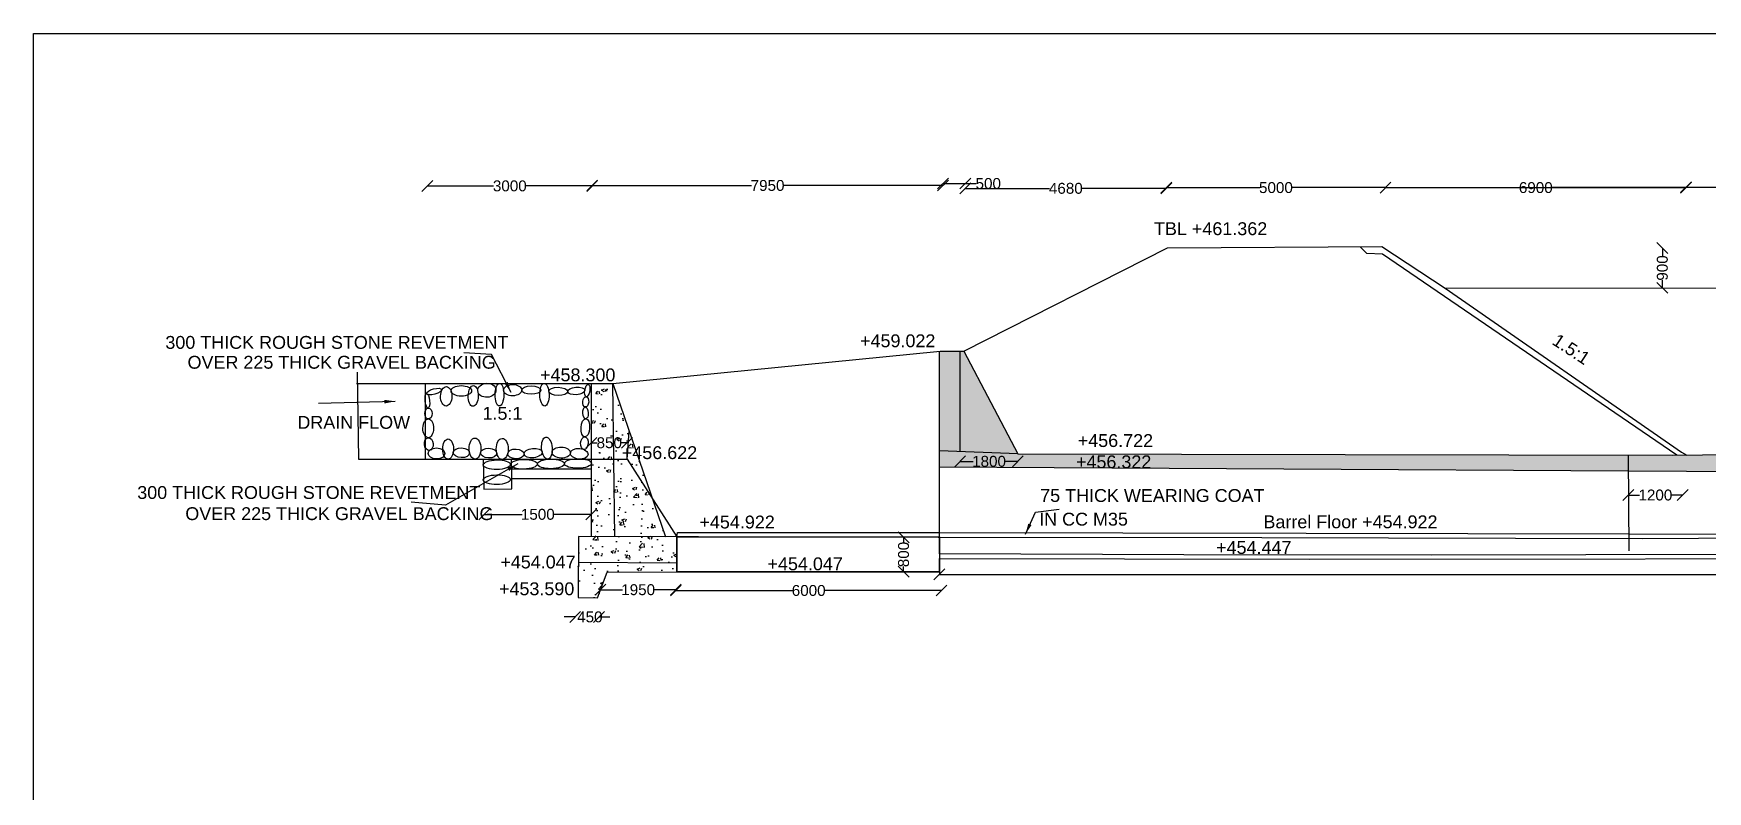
# Model space of a CAD drawing. Header units: millimetres. Extents: x 5124 to 3093002, y 2311 to 45451524.
# Drawn here: x 2969563 to 3007998, y 45434127 to 45451524 of the extents above; entities that cross this region are included whole.
import ezdxf

# ---------------------------------------------------------------- set-up
doc = ezdxf.new("R2010")
doc.units = ezdxf.units.MM
doc.header["$MEASUREMENT"] = 0
for name, color, linetype in [('DIMENSION', 7, 'Continuous'), ('DRAWING', 7, 'Continuous'), ('TEXT', 7, 'Continuous')]:
    doc.layers.add(name, color=color, linetype=linetype)
doc.styles.get("Standard").update_dxf_attribs({"font": 'arial.ttf', "height": 250})
doc.dimstyles.get("Standard").update_dxf_attribs({"dimtxt": 250, "dimasz": 250, "dimexe": 0.18, "dimexo": 0.0625, "dimgap": 0.09, "dimtad": 0, "dimdec": 0, "dimzin": 0, "dimdsep": 46, "dimtxsty": 'Standard', "dimblk": 'OBLIQUE', "dimcen": 0.09, "dimse1": 1, "dimse2": 1, "dimadec": 0, "dimazin": 0, "dimtfac": 1, "dimtdec": 0, "dimtofl": 0, "dimtmove": 0, "dimatfit": 3, "dimfxl": 1, "dimtolj": 1, "dimtzin": 0, "dimarcsym": 0})
pattern_1 = [(50, (0, 0), (717.2601826, -62.752135), [75, -825]), (355, (0, 0), (-138.751334, 752.192134), [60, -660]), (100.4514, (59.8, -5.2), (578.509382, 689.439542), [63.74019, -701.142112]), (46.1842, (0, 200), (1067.241049, -165.519014), [112.5, -1237.5]), (96.6356, (88.9, 186.2), (934.662706, 974.11787), [95.610288, -1051.713]), (351.1842, (0, 200), (934.661945, 974.1186), [90, -990]), (21, (100, 150), (596.907052, -402.618891), [75, -825]), (326, (100, 150), (243.315332, 725.150045), [60, -660]), (71.4514, (149.74, 116.45), (840.222629, 322.530497), [63.74019, -701.142112]), (37.5, (0, 0), (12.1598553, 332.8938538), [0, -652, 0, -670, 0, -662.5]), (7.5, (0, 0), (263.0695374, 394.411712), [0, -382, 0, -637, 0, -252.5]), (327.5, (-223, 0), (533.8224362, -22.5548717), [0, -250, 0, -780, 0, -1035]), (317.5, (-323, 0), (583.1861693, 100.1049823), [0, -325, 0, -518, 0, -735])]

# ---------------------------------------------------------------- blocks, each defined once
blk = doc.blocks.new('_Oblique')
at = {"color": 0, "linetype": 'ByBlock', "lineweight": -2}
blk.add_line((-0.5, -0.5), (0.5, 0.5), dxfattribs=at)
blk = doc.blocks.new('*D4')
at = {"layer": 'Defpoints', "color": 0, "transparency": 16777216}
for p in [(2978608, 45448012), (2982390, 45448025), (2982390, 45448012)]:
    blk.add_point(p, dxfattribs=at)
at = {"layer": 'DIMENSION', "color": 0, "lineweight": -2, "transparency": 16777216}
for p, q in [((2978608, 45448025), (2980126, 45448025)), ((2982390, 45448025), (2980872, 45448025))]:
    blk.add_line(p, q, dxfattribs=at)
at = {"layer": 'DIMENSION', "color": 0, "lineweight": -2, "transparency": 16777216, "xscale": 250, "yscale": 250, "zscale": 250, "rotation": 180}
blk.add_blockref('_Oblique', (2978608, 45448025), dxfattribs=at)
at = {"layer": 'DIMENSION', "color": 0, "lineweight": -2, "transparency": 16777216, "xscale": 250, "yscale": 250, "zscale": 250}
blk.add_blockref('_Oblique', (2982390, 45448025), dxfattribs=at)
at = {"layer": 'DIMENSION', "color": 0, "transparency": 16777216, "insert": (2980499, 45448025), "char_height": 250, "attachment_point": 5}
blk.add_mtext('\\A1;3000', dxfattribs=at)
blk = doc.blocks.new('*D5')
at = {"layer": 'Defpoints', "color": 0, "transparency": 16777216}
for p in [(2982390, 45448012), (2990445, 45448035), (2990445, 45448035)]:
    blk.add_point(p, dxfattribs=at)
at = {"layer": 'DIMENSION', "color": 0, "lineweight": -2, "transparency": 16777216}
for p, q in [((2982390, 45448035), (2986046, 45448035)), ((2990445, 45448035), (2986789, 45448035))]:
    blk.add_line(p, q, dxfattribs=at)
at = {"layer": 'DIMENSION', "color": 0, "lineweight": -2, "transparency": 16777216, "xscale": 250, "yscale": 250, "zscale": 250, "rotation": 180}
blk.add_blockref('_Oblique', (2982390, 45448035), dxfattribs=at)
at = {"layer": 'DIMENSION', "color": 0, "lineweight": -2, "transparency": 16777216, "xscale": 250, "yscale": 250, "zscale": 250}
blk.add_blockref('_Oblique', (2990445, 45448035), dxfattribs=at)
at = {"layer": 'DIMENSION', "color": 0, "transparency": 16777216, "insert": (2986417, 45448035), "char_height": 250, "attachment_point": 5}
blk.add_mtext('\\A1;7950', dxfattribs=at)
blk = doc.blocks.new('*D6')
at = {"layer": 'Defpoints', "color": 0, "transparency": 16777216}
for p in [(2990445, 45448035), (2990958, 45448080), (2990958, 45448035)]:
    blk.add_point(p, dxfattribs=at)
at = {"layer": 'DIMENSION', "color": 0, "lineweight": -2, "transparency": 16777216}
for p, q in [((2990445, 45448080), (2990958, 45448080)), ((2990958, 45448080), (2991208, 45448080))]:
    blk.add_line(p, q, dxfattribs=at)
at = {"layer": 'DIMENSION', "color": 0, "lineweight": -2, "transparency": 16777216, "xscale": 250, "yscale": 250, "zscale": 250, "rotation": 180}
blk.add_blockref('_Oblique', (2990445, 45448080), dxfattribs=at)
at = {"layer": 'DIMENSION', "color": 0, "lineweight": -2, "transparency": 16777216, "xscale": 250, "yscale": 250, "zscale": 250}
blk.add_blockref('_Oblique', (2990958, 45448080), dxfattribs=at)
at = {"layer": 'DIMENSION', "color": 0, "transparency": 16777216, "insert": (2991484, 45448080), "char_height": 250, "attachment_point": 5}
blk.add_mtext('\\A1;500', dxfattribs=at)
blk = doc.blocks.new('*D7')
at = {"layer": 'Defpoints', "color": 0, "transparency": 16777216}
for p in [(2990958, 45448080), (2995573, 45448000), (2995573, 45447969)]:
    blk.add_point(p, dxfattribs=at)
at = {"layer": 'DIMENSION', "color": 0, "lineweight": -2, "transparency": 16777216}
for p, q in [((2990958, 45447969), (2992887, 45447969)), ((2995573, 45447969), (2993643, 45447969))]:
    blk.add_line(p, q, dxfattribs=at)
at = {"layer": 'DIMENSION', "color": 0, "lineweight": -2, "transparency": 16777216, "xscale": 250, "yscale": 250, "zscale": 250, "rotation": 180}
blk.add_blockref('_Oblique', (2990958, 45447969), dxfattribs=at)
at = {"layer": 'DIMENSION', "color": 0, "lineweight": -2, "transparency": 16777216, "xscale": 250, "yscale": 250, "zscale": 250}
blk.add_blockref('_Oblique', (2995573, 45447969), dxfattribs=at)
at = {"layer": 'DIMENSION', "color": 0, "transparency": 16777216, "insert": (2993265, 45447969), "char_height": 250, "attachment_point": 5}
blk.add_mtext('\\A1;4680', dxfattribs=at)
blk = doc.blocks.new('*D8')
at = {"layer": 'Defpoints', "color": 0, "transparency": 16777216}
for p in [(2995573, 45447969), (3000605, 45447986), (3000605, 45447986)]:
    blk.add_point(p, dxfattribs=at)
at = {"layer": 'DIMENSION', "color": 0, "lineweight": -2, "transparency": 16777216}
for p, q in [((2995573, 45447986), (2997716, 45447986)), ((3000605, 45447986), (2998462, 45447986))]:
    blk.add_line(p, q, dxfattribs=at)
at = {"layer": 'DIMENSION', "color": 0, "lineweight": -2, "transparency": 16777216, "xscale": 250, "yscale": 250, "zscale": 250, "rotation": 180}
blk.add_blockref('_Oblique', (2995573, 45447986), dxfattribs=at)
at = {"layer": 'DIMENSION', "color": 0, "lineweight": -2, "transparency": 16777216, "xscale": 250, "yscale": 250, "zscale": 250}
blk.add_blockref('_Oblique', (3000605, 45447986), dxfattribs=at)
at = {"layer": 'DIMENSION', "color": 0, "transparency": 16777216, "insert": (2998089, 45447986), "char_height": 250, "attachment_point": 5}
blk.add_mtext('\\A1;5000', dxfattribs=at)
blk = doc.blocks.new('*D9')
at = {"layer": 'Defpoints', "color": 0, "transparency": 16777216}
for p in [(3000605, 45447986), (3007505, 45447986), (3007505, 45447986)]:
    blk.add_point(p, dxfattribs=at)
at = {"layer": 'DIMENSION', "color": 0, "lineweight": -2, "transparency": 16777216}
for p, q in [((3000605, 45447986), (3003681, 45447986)), ((3007505, 45447986), (3004428, 45447986))]:
    blk.add_line(p, q, dxfattribs=at)
at = {"layer": 'DIMENSION', "color": 0, "lineweight": -2, "transparency": 16777216, "xscale": 250, "yscale": 250, "zscale": 250, "rotation": 180}
blk.add_blockref('_Oblique', (3000605, 45447986), dxfattribs=at)
at = {"layer": 'DIMENSION', "color": 0, "lineweight": -2, "transparency": 16777216, "xscale": 250, "yscale": 250, "zscale": 250}
blk.add_blockref('_Oblique', (3007505, 45447986), dxfattribs=at)
at = {"layer": 'DIMENSION', "color": 0, "transparency": 16777216, "insert": (3004055, 45447986), "char_height": 250, "attachment_point": 5}
blk.add_mtext('\\A1;6900', dxfattribs=at)
blk = doc.blocks.new('*D10')
at = {"layer": 'Defpoints', "color": 0, "transparency": 16777216}
for p in [(3007505, 45447986), (3022459, 45447997), (3022459, 45447959)]:
    blk.add_point(p, dxfattribs=at)
at = {"layer": 'DIMENSION', "color": 0, "lineweight": -2, "transparency": 16777216}
for p, q in [((3007505, 45447997), (3014523, 45447997)), ((3022459, 45447997), (3015440, 45447997))]:
    blk.add_line(p, q, dxfattribs=at)
at = {"layer": 'DIMENSION', "color": 0, "lineweight": -2, "transparency": 16777216, "xscale": 250, "yscale": 250, "zscale": 250, "rotation": 180}
blk.add_blockref('_Oblique', (3007505, 45447997), dxfattribs=at)
at = {"layer": 'DIMENSION', "color": 0, "lineweight": -2, "transparency": 16777216, "xscale": 250, "yscale": 250, "zscale": 250}
blk.add_blockref('_Oblique', (3022459, 45447997), dxfattribs=at)
at = {"layer": 'DIMENSION', "color": 0, "transparency": 16777216, "insert": (3014982, 45447997), "char_height": 250, "attachment_point": 5}
blk.add_mtext('\\A1;15000', dxfattribs=at)
blk = doc.blocks.new('*D18')
at = {"layer": 'Defpoints', "color": 0, "transparency": 16777216}
for p in [(2990363, 45439114), (2990363, 45439109), (3043414, 45438785)]:
    blk.add_point(p, dxfattribs=at)
at = {"layer": 'DIMENSION', "color": 0, "lineweight": -2, "transparency": 16777216}
for p, q in [((2990363, 45439109), (3016417, 45439109)), ((3043414, 45439109), (3017360, 45439109))]:
    blk.add_line(p, q, dxfattribs=at)
at = {"layer": 'DIMENSION', "color": 0, "lineweight": -2, "transparency": 16777216, "xscale": 250, "yscale": 250, "zscale": 250, "rotation": 180}
blk.add_blockref('_Oblique', (2990363, 45439109), dxfattribs=at)
at = {"layer": 'DIMENSION', "color": 0, "lineweight": -2, "transparency": 16777216, "xscale": 250, "yscale": 250, "zscale": 250}
blk.add_blockref('_Oblique', (3043414, 45439109), dxfattribs=at)
at = {"layer": 'DIMENSION', "color": 0, "transparency": 16777216, "insert": (3016889, 45439109), "char_height": 250, "attachment_point": 5}
blk.add_mtext('\\A1;53085', dxfattribs=at)
blk = doc.blocks.new('*D22')
at = {"layer": 'Defpoints', "color": 0, "transparency": 16777216}
for p in [(2990840, 45441925), (2992164, 45441878), (2992164, 45441703)]:
    blk.add_point(p, dxfattribs=at)
at = {"layer": 'DIMENSION', "color": 0, "lineweight": -2, "transparency": 16777216}
for p, q in [((2990840, 45441703), (2991141, 45441703)), ((2992164, 45441703), (2991863, 45441703))]:
    blk.add_line(p, q, dxfattribs=at)
at = {"layer": 'DIMENSION', "color": 0, "lineweight": -2, "transparency": 16777216, "xscale": 250, "yscale": 250, "zscale": 250, "rotation": 180}
blk.add_blockref('_Oblique', (2990840, 45441703), dxfattribs=at)
at = {"layer": 'DIMENSION', "color": 0, "lineweight": -2, "transparency": 16777216, "xscale": 250, "yscale": 250, "zscale": 250}
blk.add_blockref('_Oblique', (2992164, 45441703), dxfattribs=at)
at = {"layer": 'DIMENSION', "color": 0, "transparency": 16777216, "insert": (2991502, 45441703), "char_height": 250, "attachment_point": 5}
blk.add_mtext('\\A1;1800', dxfattribs=at)
blk = doc.blocks.new('*D23')
at = {"layer": 'Defpoints', "color": 0, "transparency": 16777216}
for p in [(2989341, 45439962), (2989540, 45439962), (2989339, 45439170)]:
    blk.add_point(p, dxfattribs=at)
at = {"layer": 'DIMENSION', "color": 0, "lineweight": -2, "transparency": 16777216}
for p, q in [((2989540, 45439962), (2989540, 45439842)), ((2989540, 45439170), (2989540, 45439290))]:
    blk.add_line(p, q, dxfattribs=at)
at = {"layer": 'DIMENSION', "color": 0, "lineweight": -2, "transparency": 16777216, "xscale": 250, "yscale": 250, "zscale": 250}
for p, rotation in [((2989540, 45439962), 90), ((2989540, 45439170), 270)]:
    blk.add_blockref('_Oblique', p, dxfattribs=dict(at, rotation=rotation))
at = {"layer": 'DIMENSION', "color": 0, "transparency": 16777216, "insert": (2989540, 45439566), "char_height": 250, "attachment_point": 5, "rotation": 90}
blk.add_mtext('\\A1;800', dxfattribs=at)
blk = doc.blocks.new('*D24')
at = {"layer": 'Defpoints', "color": 0, "transparency": 16777216}
for p in [(2984311, 45438739), (2984311, 45438739), (2990411, 45438709)]:
    blk.add_point(p, dxfattribs=at)
at = {"layer": 'DIMENSION', "color": 0, "lineweight": -2, "transparency": 16777216}
for p, q in [((2984311, 45438739), (2986987, 45438739)), ((2990411, 45438739), (2987734, 45438739))]:
    blk.add_line(p, q, dxfattribs=at)
at = {"layer": 'DIMENSION', "color": 0, "lineweight": -2, "transparency": 16777216, "xscale": 250, "yscale": 250, "zscale": 250, "rotation": 180}
blk.add_blockref('_Oblique', (2984311, 45438739), dxfattribs=at)
at = {"layer": 'DIMENSION', "color": 0, "lineweight": -2, "transparency": 16777216, "xscale": 250, "yscale": 250, "zscale": 250}
blk.add_blockref('_Oblique', (2990411, 45438739), dxfattribs=at)
at = {"layer": 'DIMENSION', "color": 0, "transparency": 16777216, "insert": (2987361, 45438739), "char_height": 250, "attachment_point": 5}
blk.add_mtext('\\A1;6000', dxfattribs=at)
blk = doc.blocks.new('*D25')
at = {"layer": 'Defpoints', "color": 0, "transparency": 16777216}
for p in [(2982581, 45438757), (2982581, 45438757), (2984311, 45438739)]:
    blk.add_point(p, dxfattribs=at)
at = {"layer": 'DIMENSION', "color": 0, "lineweight": -2, "transparency": 16777216}
for p, q in [((2982581, 45438757), (2983085, 45438757)), ((2984311, 45438757), (2983807, 45438757))]:
    blk.add_line(p, q, dxfattribs=at)
at = {"layer": 'DIMENSION', "color": 0, "lineweight": -2, "transparency": 16777216, "xscale": 250, "yscale": 250, "zscale": 250, "rotation": 180}
blk.add_blockref('_Oblique', (2982581, 45438757), dxfattribs=at)
at = {"layer": 'DIMENSION', "color": 0, "lineweight": -2, "transparency": 16777216, "xscale": 250, "yscale": 250, "zscale": 250}
blk.add_blockref('_Oblique', (2984311, 45438757), dxfattribs=at)
at = {"layer": 'DIMENSION', "color": 0, "transparency": 16777216, "insert": (2983446, 45438757), "char_height": 250, "attachment_point": 5}
blk.add_mtext('\\A1;1950', dxfattribs=at)
blk = doc.blocks.new('*D26')
at = {"layer": 'Defpoints', "color": 0, "transparency": 16777216}
for p in [(2982001, 45438283), (2982549, 45438291), (2982549, 45438133)]:
    blk.add_point(p, dxfattribs=at)
at = {"layer": 'DIMENSION', "color": 0, "lineweight": -2, "transparency": 16777216}
for p, q in [((2982001, 45438133), (2981751, 45438133)), ((2982549, 45438133), (2982799, 45438133))]:
    blk.add_line(p, q, dxfattribs=at)
at = {"layer": 'DIMENSION', "color": 0, "lineweight": -2, "transparency": 16777216, "xscale": 250, "yscale": 250, "zscale": 250}
blk.add_blockref('_Oblique', (2982001, 45438133), dxfattribs=at)
at = {"layer": 'DIMENSION', "color": 0, "lineweight": -2, "transparency": 16777216, "xscale": 250, "yscale": 250, "zscale": 250, "rotation": 180}
blk.add_blockref('_Oblique', (2982549, 45438133), dxfattribs=at)
at = {"layer": 'DIMENSION', "color": 0, "transparency": 16777216, "insert": (2982337, 45438133), "char_height": 250, "attachment_point": 5}
blk.add_mtext('\\A1;450', dxfattribs=at)
blk = doc.blocks.new('*D27')
at = {"layer": 'Defpoints', "color": 0, "transparency": 16777216}
for p in [(2979912, 45440487), (2982372, 45440487), (2982372, 45440487)]:
    blk.add_point(p, dxfattribs=at)
at = {"layer": 'DIMENSION', "color": 0, "lineweight": -2, "transparency": 16777216}
for p, q in [((2979912, 45440487), (2980781, 45440487)), ((2982372, 45440487), (2981503, 45440487))]:
    blk.add_line(p, q, dxfattribs=at)
at = {"layer": 'DIMENSION', "color": 0, "lineweight": -2, "transparency": 16777216, "xscale": 250, "yscale": 250, "zscale": 250, "rotation": 180}
blk.add_blockref('_Oblique', (2979912, 45440487), dxfattribs=at)
at = {"layer": 'DIMENSION', "color": 0, "lineweight": -2, "transparency": 16777216, "xscale": 250, "yscale": 250, "zscale": 250}
blk.add_blockref('_Oblique', (2982372, 45440487), dxfattribs=at)
at = {"layer": 'DIMENSION', "color": 0, "transparency": 16777216, "insert": (2981142, 45440487), "char_height": 250, "attachment_point": 5}
blk.add_mtext('\\A1;1500', dxfattribs=at)
blk = doc.blocks.new('*D116')
at = {"layer": 'Defpoints', "color": 0, "transparency": 16777216}
for p in [(3006456, 45446599), (3006961, 45446599), (3006485, 45445686)]:
    blk.add_point(p, dxfattribs=at)
at = {"layer": 'DIMENSION', "color": 0, "lineweight": -2, "transparency": 16777216}
for p, q in [((3006961, 45446599), (3006961, 45446418)), ((3006961, 45445686), (3006961, 45445866))]:
    blk.add_line(p, q, dxfattribs=at)
at = {"layer": 'DIMENSION', "color": 0, "lineweight": -2, "transparency": 16777216, "xscale": 250, "yscale": 250, "zscale": 250}
for p, rotation in [((3006961, 45446599), 90), ((3006961, 45445686), 270)]:
    blk.add_blockref('_Oblique', p, dxfattribs=dict(at, rotation=rotation))
at = {"layer": 'DIMENSION', "color": 0, "transparency": 16777216, "insert": (3006961, 45446142), "char_height": 250, "attachment_point": 5, "rotation": 90}
blk.add_mtext('\\A1;900', dxfattribs=at)
blk = doc.blocks.new('*D123')
at = {"layer": 'Defpoints', "color": 0, "transparency": 16777216}
for p in [(2982372, 45442132), (2983191, 45442130), (2983191, 45441755)]:
    blk.add_point(p, dxfattribs=at)
at = {"layer": 'TEXT', "color": 0, "lineweight": -2, "transparency": 16777216}
for p, q in [((2982372, 45442130), (2982506, 45442130)), ((2983191, 45442130), (2983058, 45442130))]:
    blk.add_line(p, q, dxfattribs=at)
at = {"layer": 'TEXT', "color": 0, "lineweight": -2, "transparency": 16777216, "xscale": 250, "yscale": 250, "zscale": 250, "rotation": 180}
blk.add_blockref('_Oblique', (2982372, 45442130), dxfattribs=at)
at = {"layer": 'TEXT', "color": 0, "lineweight": -2, "transparency": 16777216, "xscale": 250, "yscale": 250, "zscale": 250}
blk.add_blockref('_Oblique', (2983191, 45442130), dxfattribs=at)
at = {"layer": 'TEXT', "color": 0, "transparency": 16777216, "insert": (2982782, 45442130), "char_height": 250, "attachment_point": 5}
blk.add_mtext('\\A1;850', dxfattribs=at)
blk = doc.blocks.new('*D124')
at = {"layer": 'Defpoints', "color": 0, "transparency": 16777216}
for p in [(3006178, 45441479), (3007425, 45441471), (3007425, 45440930)]:
    blk.add_point(p, dxfattribs=at)
at = {"layer": 'TEXT', "color": 0, "lineweight": -2, "transparency": 16777216}
for p, q in [((3006178, 45440930), (3006440, 45440930)), ((3007425, 45440930), (3007162, 45440930))]:
    blk.add_line(p, q, dxfattribs=at)
at = {"layer": 'TEXT', "color": 0, "lineweight": -2, "transparency": 16777216, "xscale": 250, "yscale": 250, "zscale": 250, "rotation": 180}
blk.add_blockref('_Oblique', (3006178, 45440930), dxfattribs=at)
at = {"layer": 'TEXT', "color": 0, "lineweight": -2, "transparency": 16777216, "xscale": 250, "yscale": 250, "zscale": 250}
blk.add_blockref('_Oblique', (3007425, 45440930), dxfattribs=at)
at = {"layer": 'TEXT', "color": 0, "transparency": 16777216, "insert": (3006801, 45440930), "char_height": 250, "attachment_point": 5}
blk.add_mtext('\\A1;1200', dxfattribs=at)

msp = doc.modelspace()

# ---------------------------------------------------------------- hatches: boundary and pattern name
at = {"layer": 'TEXT'}
h = msp.add_hatch(dxfattribs=at)
h.set_pattern_fill('AR-CONC', color=256, scale=100, style=0)
h.set_pattern_definition(pattern_1)
h.paths.add_polyline_path([(3022850.3, 45441825.8), (3022372.5, 45441828.9), (3021876.7, 45441840, 0.2405136), (3021957.5, 45441386.3), (3022761.8, 45441381.5, 0.2359053)])
h.paths.add_polyline_path([(3021876.7, 45441840), (3016857.7, 45441952.4), (3007191.1, 45441842.7), (3006177.3, 45441845.1), (3006180.2, 45441478.8), (3021957.5, 45441386.3, -0.2405136)])
h.paths.add_polyline_path([(3006177.3, 45441845.1), (2992163.9, 45441877.7), (2990363.3, 45441942.2), (2990363.3, 45441571.5), (3006180.2, 45441478.8)])
h.paths.add_polyline_path([(2990924.1, 45444232.4), (2990839.9, 45444232.4), (2990839.9, 45441925.1), (2992163.9, 45441877.7)])
h.paths.add_polyline_path([(2990839.9, 45444232.4), (2990382, 45444232.4), (2990363.3, 45444230.6), (2990363.3, 45441942.2), (2990839.9, 45441925.1)])
h.paths.add_polyline_path([(2991078.3, 45441893), (2991925.5, 45441893), (2991925.5, 45441512.7), (2991078.3, 45441512.7)], flags=24)
h.paths.add_polyline_path([(2993592.9, 45441654), (2994868.2, 45441654), (2994868.2, 45441960.3), (2993592.9, 45441960.3)], flags=9)
h = msp.add_hatch(dxfattribs=at)
h.set_pattern_fill('AR-CONC', color=256, scale=100, style=0)
h.set_pattern_definition(pattern_1)
h.paths.add_polyline_path([(2983769, 45440852.4), (2983191.2, 45441755), (2982886.9, 45441755), (2982912, 45439974.3), (2984071.2, 45439972)])
h.paths.add_polyline_path([(2982886.9, 45441755), (2982372.3, 45441755), (2982372.3, 45439975.3), (2982912, 45439974.3)])
h.paths.add_polyline_path([(2982862.5, 45443494), (2982372.3, 45443494), (2982372.3, 45441755), (2982886.9, 45441755)])
h.paths.add_polyline_path([(2983242.8, 45442385.7), (2982862.5, 45443494), (2982886.9, 45441755), (2983191.2, 45441755)])
h.paths.add_polyline_path([(2983242.8, 45442385.7), (2983191.2, 45441755), (2983769, 45440852.4)])
h = msp.add_hatch(dxfattribs=at)
h.set_pattern_fill('AR-CONC', color=256, scale=100, style=0)
h.set_pattern_definition(pattern_1)
h.paths.add_polyline_path([(2984333, 45439971.5), (2982077.3, 45439975.9), (2982073.1, 45439382.3), (2984333.6, 45439366.6)])
h = msp.add_hatch(dxfattribs=at)
h.set_pattern_fill('AR-CONC', color=256, scale=100, style=0)
h.set_pattern_definition(pattern_1)
h.paths.add_polyline_path([(2984333.6, 45439366.6), (2982073.1, 45439382.3), (2982067.5, 45438577.7), (2982510.1, 45438574.6), (2982738.1, 45439163.5), (2984333.8, 45439165.1)])

# ---------------------------------------------------------------- linework, layer by layer
at = {"layer": 'Defpoints'}
msp.add_lwpolyline([(3000604.6, 45447986.2), (3007504.6, 45447986.2)], dxfattribs=at)
at = {"layer": 'DRAWING'}
for points in [[(2976978.8, 45443494), (2982862.5, 45443494), (2990382, 45444232.4), (2990924.1, 45444232.4), (2995596.9, 45446602.1), (3000522.7, 45446632.5), (3001974, 45445680.3), (3015373.8, 45445695.8), (3027947.5, 45445552), (3029362.7, 45446496.7), (3037090.8, 45446443.5), (3038297.8, 45446468.2), (3042865.6, 45444004), (3043431.3, 45443998.1), (3048296, 45442636.3), (3049604.4, 45442228.9), (3058877.8, 45442117.8), (3063708.8, 45442057.8), (3063700.5, 45442440)], [(3007291.3, 45441843.8), (3000533.9, 45446462.1), (3000172.4, 45446471.5), (3000026.7, 45446629.5)], [(3001974, 45445680.3), (3007398.9, 45441914), (3007519.5, 45441846.4)], [(2990362.6, 45439578.2), (2990363.3, 45439959.6), (2990363.3, 45444232.4)], [(2990924.1, 45444232.4), (2992163.9, 45441877.7), (2990363.3, 45441942.2)], [(2990839.9, 45441925.1), (2990839.9, 45444232.4)], [(2976997.9, 45443748.6), (2977028.8, 45441755), (2982372.3, 45441755), (2983191.2, 45441755), (2983242.8, 45442385.7)], [(2992163.9, 45441877.7), (3007191.1, 45441842.7), (3016857.7, 45441952.4), (3022372.5, 45441828.9), (3039796.3, 45441716.1), (3041605.5, 45441698.8), (3042865.6, 45444004), (3042884.8, 45441693.3), (3041605.5, 45441698.8)], [(2978557.3, 45443494), (2978557.3, 45441755)], [(2982372.3, 45439975.3), (2982372.3, 45443494)], [(2982912, 45439974.3), (2982862.5, 45443494), (2984071.2, 45439972)], [(2979889.1, 45441755), (2979899.4, 45441066.6), (2980546.6, 45441076.3), (2980543.1, 45441314), (2982372.3, 45441314)], [(2980543.1, 45441314), (2980536.5, 45441755)], [(2983191.2, 45441755), (2984333, 45439971.5), (2984333.8, 45439165.1)], [(3006177.3, 45441845.1), (3006194.6, 45439647.1)], [(2980539.8, 45441534.5), (2982372.3, 45441534.5)], [(3043376.1, 45441260.7), (3023593.3, 45441376.7), (3006177.5, 45441478.8), (2990363.3, 45441571.5)], [(3063711.1, 45439568.6), (3050543.3, 45439725.4), (3043390, 45439733.8), (3033874.1, 45439804.3), (3023175.6, 45439878.2), (3017157.6, 45439919.8), (3011670.9, 45439957.7), (3006496.9, 45439927.9), (2997766.1, 45439945.1), (2990333.5, 45439959.7), (2982077.3, 45439975.9), (2982067.5, 45438577.7), (2982510.1, 45438574.6), (2982738.1, 45439163.5), (2990362.9, 45439171.2), (2990362.9, 45439113.7)], [(2984333, 45439971.5), (2984347.8, 45440074.7), (2990363.3, 45440074.7), (2998779.5, 45440058.1), (3006209.2, 45440043.5), (3016806.3, 45440022.7), (3026609.9, 45439968.5), (3037225.7, 45439880.6), (3043389.1, 45439835.9)], [(2984333.6, 45439366.6), (2982073.1, 45439382.3)]]:
    msp.add_lwpolyline(points, dxfattribs=at)
at = {"layer": 'TEXT'}
for points in [[(3091999.2, 45363751.5), (2969562.9, 45363751.5), (2969562.9, 45451524.1), (3091999.2, 45451524.1)], [(2984333, 45439971.5), (2990362.9, 45439971.5), (2990362.9, 45439171.2), (2984333, 45439171.2)]]:
    msp.add_lwpolyline(points, close=True, dxfattribs=at)
msp.add_lwpolyline([(2990362.9, 45439171.2), (2990362.6, 45439472.2), (2998857.4, 45439459.7), (3014282.2, 45439476), (3043404.7, 45439221.7), (3043405.7, 45439339.6), (3031876.8, 45439419.9), (3025516.3, 45439464.3), (3018256.2, 45439527.7), (3012276.9, 45439572.9), (3001668.2, 45439548.2), (2995971.3, 45439560.9), (2990362.4, 45439578.2), (2990362.2, 45439472.2)], dxfattribs=at)
for centre, major_axis, ratio in [((2978763.2, 45443305.6), (-173.9, -46.2), 0.342763), ((2979039.5, 45443196.3), (4.2, 222.9), 0.5885958), ((2979385.8, 45443320.7), (-235.7, -0.4), 0.5135929), ((2979659.4, 45443206.2), (7, 238.3), 0.4851221), ((2979971.6, 45443334.8), (-208.2, -14.3), 0.7698635), ((2980262.5, 45443235.1), (4.2, 258.8), 0.3826406), ((2980563.8, 45443337.9), (-208.4, -3.3), 0.6227541), ((2980991.3, 45443341.2), (-219.1, 0), 0.4426678), ((2981293.3, 45443233.8), (-7, 260.2), 0.4090231), ((2981610.7, 45443308.9), (-217.7, 4.2), 0.4380048), ((2982025.2, 45443321.2), (-196.8, -16.5), 0.440037), ((2982278.4, 45443328), (-24.1, -140.1), 0.402475), ((2978631.3, 45442800.7), (0, -122.3), 0.702284), ((2978606.7, 45443091), (17.5, -168.4), 0.2983276), ((2982242.2, 45443069.8), (-11.4, -118.1), 0.5716889), ((2982237.8, 45442815.7), (7, -136), 0.4590374), ((2978627.2, 45442462.5), (-4.2, -215.8), 0.5720487), ((2982233.4, 45442472.8), (-11.4, -206.9), 0.4778939), ((2978638.3, 45442101), (15.3, -145.7), 0.6888534), ((2979083, 45441987.1), (0, 232.1), 0.5393675), ((2979699.6, 45441996.4), (-0.9, 241.5), 0.5684681), ((2980325.4, 45441988.2), (-0.9, 241.5), 0.5684681), ((2981350.2, 45442006.9), (-21.9, 252), 0.4782086), ((2982211.2, 45442120.2), (-10.9, -145.7), 0.5930431), ((2978814.8, 45441885.7), (-192.8, 1.4), 0.6532719), ((2979388.4, 45441900.8), (-187.6, 7.7), 0.5890954), ((2980014.2, 45441892.6), (-187.6, 7.7), 0.5890954), ((2980638.3, 45441876.2), (-187.6, 7.7), 0.5890954), ((2981035, 45441893.9), (-209.2, -25.4), 0.5113034), ((2981441.7, 45441646.2), (-310.1, -4.6), 0.355283), ((2981680, 45441905.4), (-211, 7.1), 0.5974965), ((2982061.9, 45441655.4), (-310.1, -4.6), 0.355283), ((2982093.3, 45441878.1), (-202.3, 20.1), 0.5959765), ((2980201.2, 45441627.6), (-310.1, -4.6), 0.355283), ((2980201.2, 45441283.5), (-310.1, -4.6), 0.355283), ((2980821.4, 45441636.9), (-310.1, -4.6), 0.355283)]:
    msp.add_ellipse(centre, major_axis=major_axis, ratio=ratio, dxfattribs=at)

# ---------------------------------------------------------------- texts
for s, p in [('TBL +461.362', (2995289.2, 45446896.7)), ('300 THICK ROUGH STONE REVETMENT', (2972590.8, 45444286.7)), ('+459.022', (2988540.3, 45444323.5)), ('OVER 225 THICK GRAVEL BACKING', (2973100.1, 45443830.5)), ('+458.300', (2981193.5, 45443541.2)), ('1.5:1', (2979871.9, 45442658.8)), ('DRAIN FLOW', (2975622.1, 45442451)), ('+456.722', (2993538.4, 45442033.5)), ('+456.622', (2983071.1, 45441756.4)), ('+456.322', (2993497.8, 45441546.1)), ('300 THICK ROUGH STONE REVETMENT', (2971945.1, 45440841.7)), ('75 THICK WEARING COAT', (2992675.7, 45440772.4)), ('OVER 225 THICK GRAVEL BACKING', (2973048.6, 45440356)), ('+454.922', (2984853.1, 45440163.7)), ('IN CC M35', (2992653.2, 45440230)), ('Barrel Floor +454.922', (2997801.9, 45440169)), ('+454.447', (2996715.1, 45439579.6)), ('+454.047', (2980280.8, 45439246.8)), ('+454.047', (2986415.5, 45439204.9)), ('+453.590', (2980250.3, 45438631.7))]:
    msp.add_text(s, height=295, dxfattribs=at).set_placement(p)
msp.add_text('1.5:1', height=295, rotation=326.70655, dxfattribs=at).set_placement((3004406.5, 45444406.6))

# ---------------------------------------------------------------- dimensions: what is measured, and where the dimension line sits
at = {"layer": 'DIMENSION'}
for base, p1, p2, text, picture, middle in [((2982389.6, 45448025.3), (2978607.9, 45448012.2), (2982389.6, 45448012.2), '3000', '*D4', (2980498.8, 45448025.3)), ((2990445.4, 45448035), (2982389.6, 45448012.2), (2990445.4, 45448035), '7950', '*D5', (2986417.5, 45448035)), ((2990958.2, 45448079.6), (2990445.4, 45448035), (2990958.2, 45448035), '500', '*D6', (2991484.1, 45448079.6)), ((2995572.7, 45447968.7), (2990958.2, 45448079.6), (2995572.7, 45448000.4), '4680', '*D7', (2993265.5, 45447968.7)), ((3000604.6, 45447986.2), (2995572.7, 45447968.7), (3000604.6, 45447986.2), '5000', '*D8', (2998088.7, 45447986.2)), ((3022459, 45447997), (3007504.6, 45447986.2), (3022459, 45447958.7), '15000', '*D10', (3014981.8, 45447997)), ((2992163.9, 45441702.8), (2990839.9, 45441925.1), (2992163.9, 45441877.7), '1800', '*D22', (2991501.9, 45441702.8)), ((2982372.3, 45440487.4), (2979912.3, 45440487.4), (2982372.3, 45440487.4), '1500', '*D27', (2981142.3, 45440487.4)), ((2990362.9, 45439108.6), (3043414.1, 45438784.5), (2990362.9, 45439113.7), '53085', '*D18', (3016888.5, 45439108.6)), ((2982580.7, 45438757.1), (2984310.9, 45438739.2), (2982580.7, 45438757.1), '1950', '*D25', (2983445.8, 45438757.1)), ((2984310.9, 45438739.2), (2990410.8, 45438709.2), (2984310.9, 45438739.2), '6000', '*D24', (2987360.8, 45438739.2))]:
    dim = msp.add_linear_dim(base=base, p1=p1, p2=p2, text=text, dimstyle='Standard', dxfattribs=at)
    dim.commit()
    dim.dimension.update_dxf_attribs({"geometry": picture, "text_midpoint": middle})
dim = msp.add_linear_dim(base=(3007504.6, 45447986.2), p1=(3000604.6, 45447986.2), p2=(3007504.6, 45447986.2), dimstyle='Standard', dxfattribs=at)
dim.commit()
dim.dimension.update_dxf_attribs({"geometry": '*D9', "text_midpoint": (3004054.6, 45447986.2)})
for base, p1, p2, text, picture, middle in [((3006961.4, 45446599), (3006485.5, 45445685.5), (3006456.3, 45446599), '900', '*D116', (3006961.4, 45446142.3)), ((2989540.1, 45439961.6), (2989339, 45439170.1), (2989340.5, 45439961.6), '800', '*D23', (2989540.1, 45439565.9))]:
    dim = msp.add_linear_dim(base=base, p1=p1, p2=p2, angle=90, text=text, dimstyle='Standard', dxfattribs=at)
    dim.commit()
    dim.dimension.update_dxf_attribs({"geometry": picture, "text_midpoint": middle})
dim = msp.add_linear_dim(base=(2982549, 45438132.6), p1=(2982001.4, 45438283.2), p2=(2982549, 45438291.4), text='450', dimstyle='Standard', dxfattribs=at)
dim.commit()
dim.dimension.update_dxf_attribs({"geometry": '*D26', "text_midpoint": (2982336.7, 45438132.6), "dimtype": 160})
at = {"layer": 'TEXT'}
for base, p1, p2, text, picture, middle in [((2983191.2, 45442130.1), (2982372.3, 45442131.8), (2983191.2, 45441755), '850', '*D123', (2982781.7, 45442130.1)), ((3007424.7, 45440930.5), (3006177.5, 45441478.8), (3007424.7, 45441471.5), '1200', '*D124', (3006801.1, 45440930.5))]:
    dim = msp.add_linear_dim(base=base, p1=p1, p2=p2, text=text, dimstyle='Standard', dxfattribs=at)
    dim.commit()
    dim.dimension.update_dxf_attribs({"geometry": picture, "text_midpoint": middle})

# ---------------------------------------------------------------- leaders
for points in [[(2980526.8, 45443286.7), (2980081.3, 45444159.7), (2979447.3, 45444193.9)], [(2977870.7, 45443081.3), (2976105.7, 45443030)], [(2980681.1, 45441643.5), (2979018.9, 45440702.1), (2978230.6, 45440770.5)], [(2992337.6, 45440030.5), (2992565.4, 45440536.2), (2993113.9, 45440603.6)]]:
    msp.add_leader(points, dimstyle='Standard', override={"dimgap": 0.09, "dimtad": 0}, dxfattribs=at)

doc.saveas('drawing.dxf')
